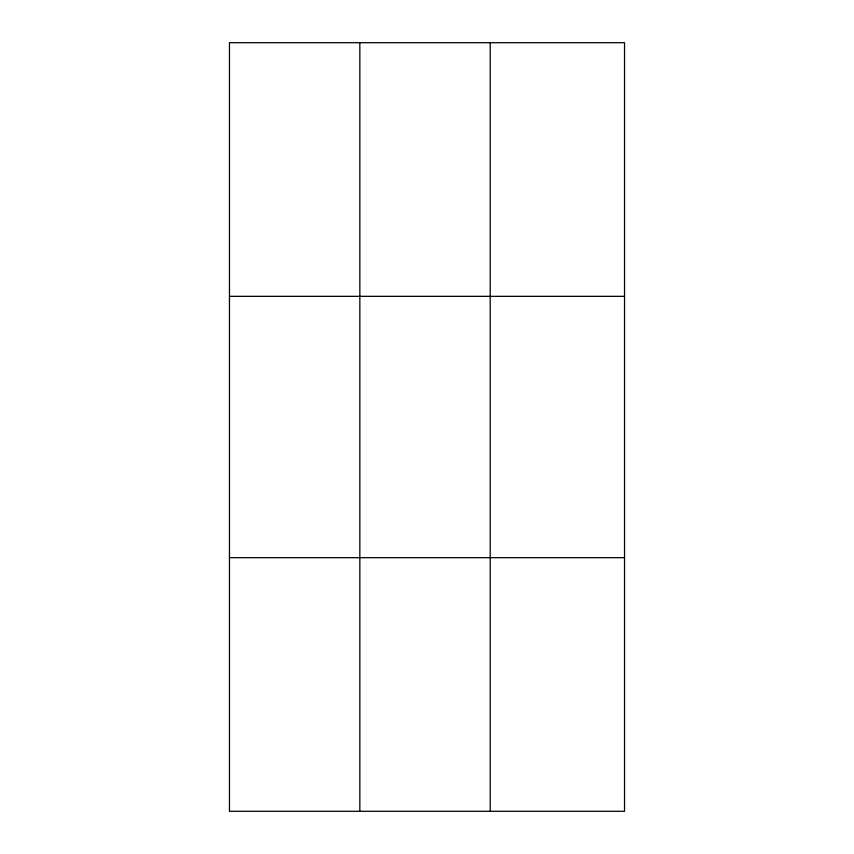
<?xml version="1.0" encoding="UTF-8"?>
<svg xmlns="http://www.w3.org/2000/svg" width="854" height="854" viewBox="0 0 854 854"><rect width="100%" height="100%" fill="white"/><g stroke="black" fill="none" stroke-linecap="round" stroke-linejoin="round"><path stroke-width="1.28" d="M359.844 42.7L359.844 811.3M490.207 42.7L490.207 811.3M229.47 296.338L624.53 296.338M229.47 557.662L624.53 557.662M624.53 783.118L624.53 811.3L229.47 811.3L229.47 42.7L624.53 42.7L624.53 783.118"/></g></svg>
